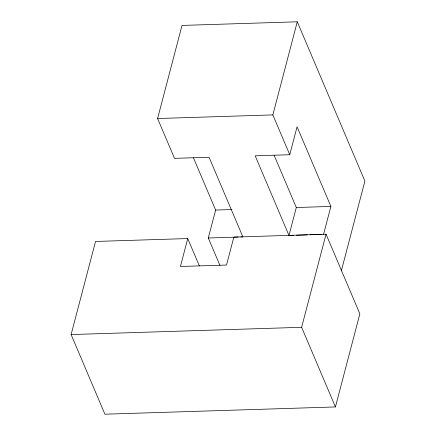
<?xml version="1.0" encoding="UTF-8"?>
<svg xmlns="http://www.w3.org/2000/svg" width="436" height="436" viewBox="0 0 436 436"><rect width="100%" height="100%" fill="white"/><g stroke="black" fill="none" stroke-linecap="round" stroke-linejoin="round"><path stroke-width="0.65" d="M187.747 238.557L180.417 266.483L226.518 265.034L233.849 237.102L326.052 234.203L359.858 313.844L335.431 406.941L104.918 414.2L71.112 334.559L95.539 241.457L187.747 238.557L199.366 265.933M240.846 236.966L242.879 236.901L209.073 157.26L174.498 158.35L157.592 118.527L182.019 25.43L297.276 21.8L364.888 181.082L341.323 270.903M219.924 265.366L208.299 237.991L215.629 210.059L193.442 157.794M293.728 235.304L288.981 235.451L255.174 155.81L289.755 154.72L272.849 114.902L297.276 21.8M289.755 154.72L297.08 126.789L330.886 206.43L323.556 234.361M288.981 235.451L296.311 207.52L274.124 155.254M335.431 406.941L301.625 327.3L326.052 234.203M157.592 118.527L272.849 114.902M215.629 210.059L231.903 209.547M296.311 207.52L330.886 206.43M208.299 237.991L238.132 237.053M296.436 235.217L307.287 234.873M309.996 234.791L321.523 234.426M71.112 334.559L301.625 327.3"/></g></svg>
